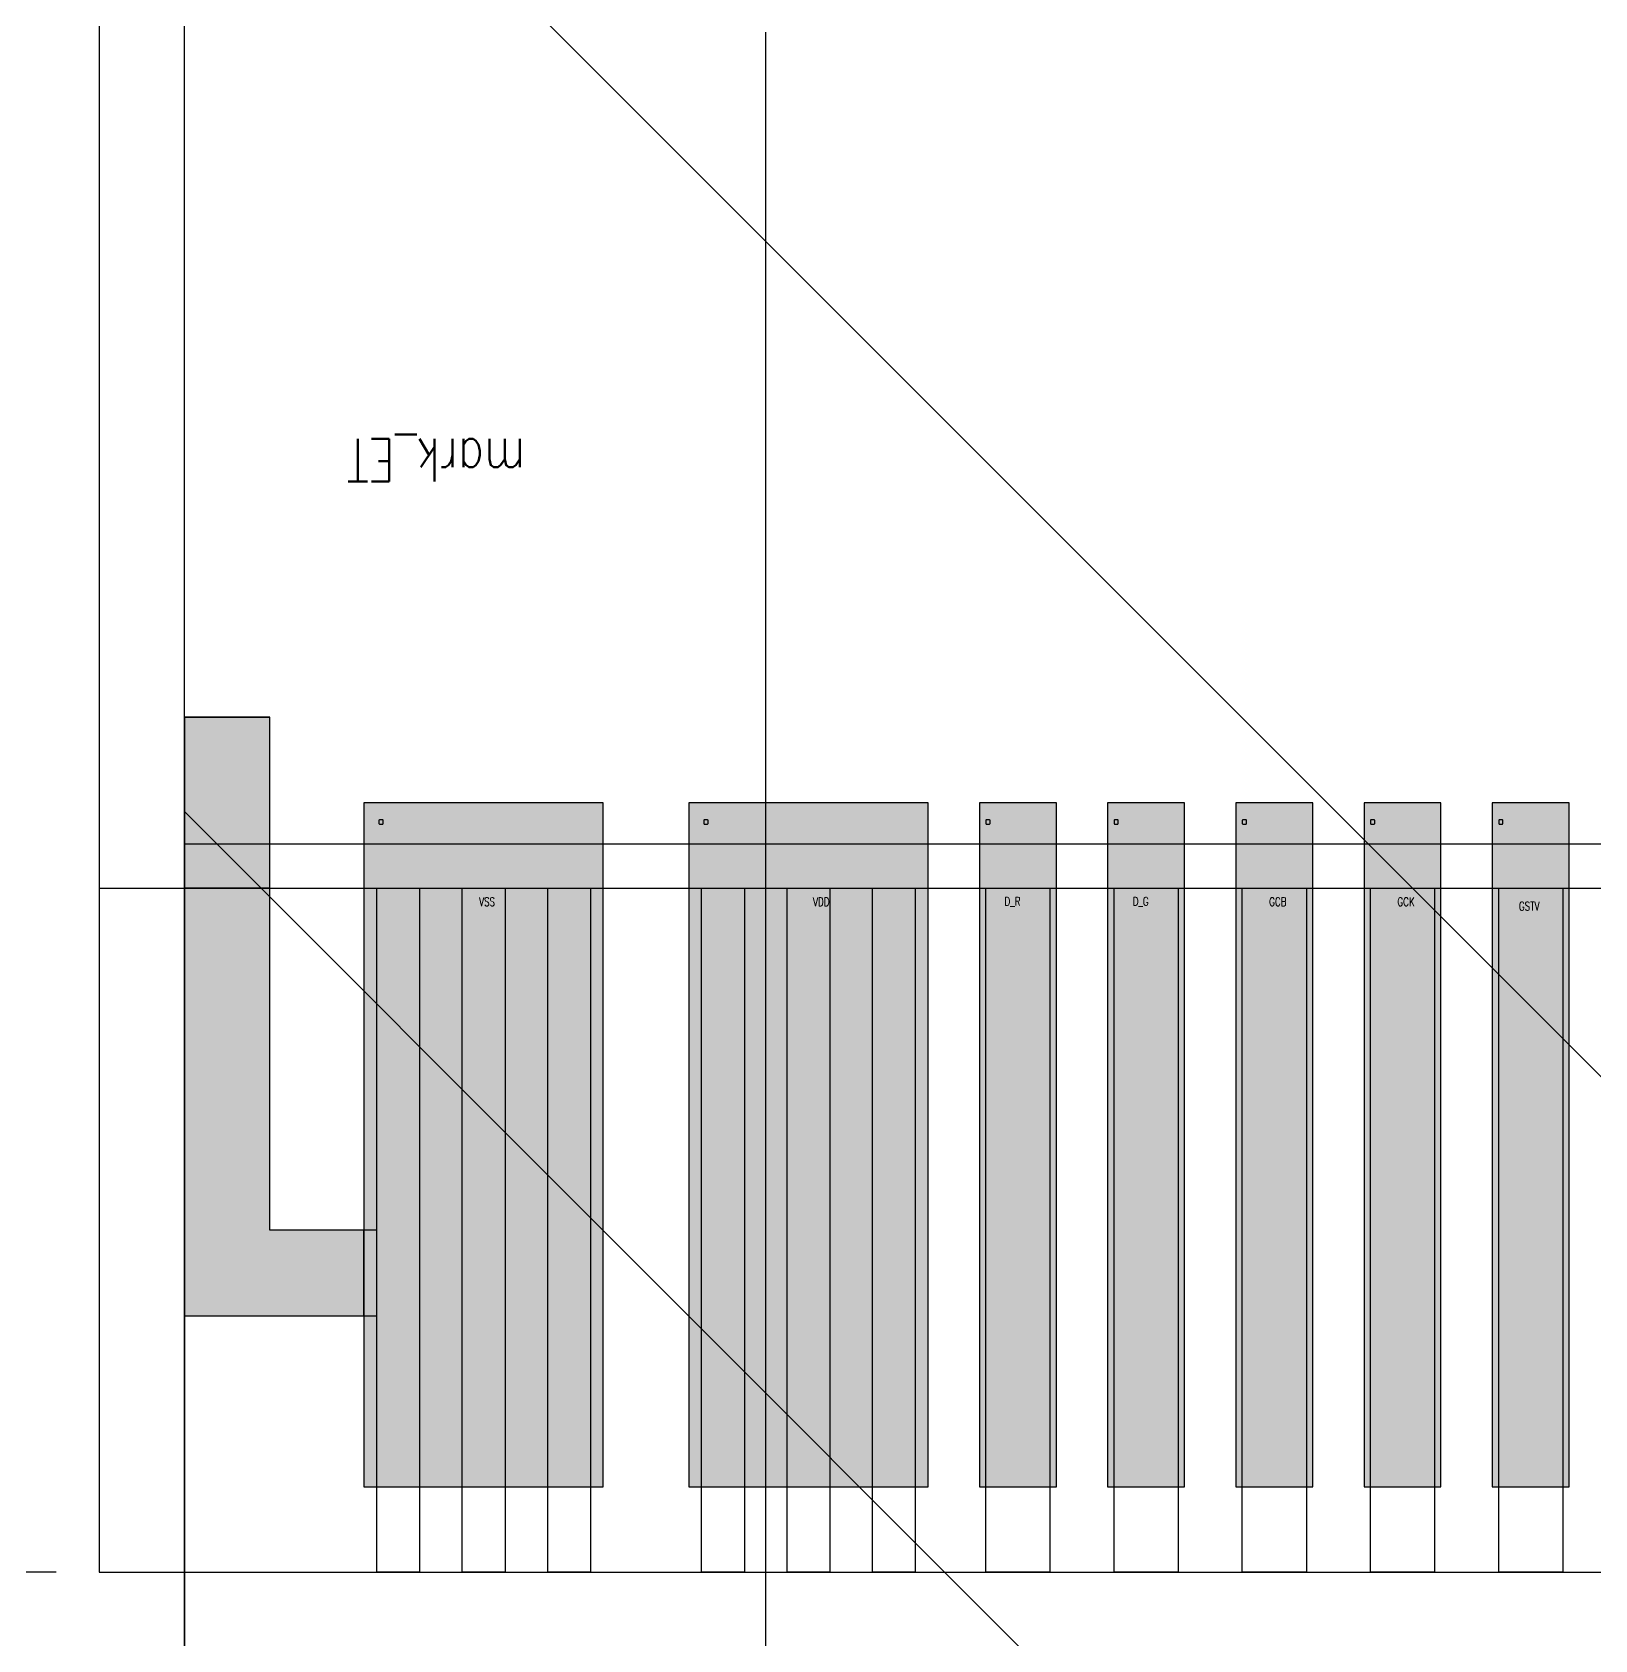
# Model space of a CAD drawing. Header units: millimetres. Extents: x 37 to 234, y -216 to -66.
# Drawn here: x 54.118 to 55.946, y -133.579 to -131.699 of the extents above; entities that cross this region are included whole.
import ezdxf

# ---------------------------------------------------------------- set-up
doc = ezdxf.new("R2010")
doc.units = ezdxf.units.MM
doc.layers.add('dim', color=1, linetype='Continuous', lineweight=9)
for name, color, linetype in [('FPC', 33, 'Continuous'), ('Gate1.drawing', 3, 'Continuous'), ('ILD.drawing', 4, 'Continuous'), ('Laber.drawing', 250, 'Continuous'), ('SD.drawing', 5, 'Continuous'), ('TPFPC', 2, 'Continuous')]:
    doc.layers.add(name, color=color, linetype=linetype)
doc.styles.add('W0$254', font='simplex', dxfattribs={"width": 0.75})
doc.styles.add('ZIF', font='romans.shx', dxfattribs={"width": 0.8, "bigfont": 'gbcbig.shx'})
doc.dimstyles.new('ZIF', dxfattribs={"dimtxt": 1, "dimasz": 0.3, "dimexe": 0.05, "dimexo": 0.05, "dimgap": 0.1, "dimtad": 0, "dimrnd": 0.0005, "dimzin": 9, "dimdsep": 46, "dimtxsty": 'ZIF', "dimcen": 0.5, "dimadec": 0, "dimazin": 0, "dimtfac": 1, "dimtmove": 0, "dimatfit": 0, "dimfxl": 0, "dimtolj": 1, "dimtzin": 1, "dimarcsym": 0})
pattern_1 = [(315, (-378.1987, 4999.7002), (0.67351921, 0.67351921), [])]

# ---------------------------------------------------------------- blocks, each defined once
blk = doc.blocks.new('*D348')
at = {"layer": 'Defpoints', "color": 0}
for p in [(54.1964, -106.1503), (45.0118, -133.5003), (54.1964, -133.5003)]:
    blk.add_point(p, dxfattribs=at)
at = {"layer": 'dim', "color": 0, "lineweight": -2}
for p, q in [((54.1464, -106.1503), (44.9618, -106.1503)), ((45.0118, -106.4503), (45.0118, -114.6493)), ((45.0118, -133.2003), (45.0118, -124.7921)), ((54.1464, -133.5003), (44.9618, -133.5003))]:
    blk.add_line(p, q, dxfattribs=at)
at = {"layer": 'dim', "color": 0}
for points in [[(44.9618, -106.4503), (45.0618, -106.4503), (45.0118, -106.1503)], [(44.9618, -133.2003), (45.0618, -133.2003), (45.0118, -133.5003)]]:
    blk.add_solid(points, dxfattribs=at)
at = {"layer": 'dim', "color": 0, "insert": (45.0118, -119.7207), "char_height": 1, "attachment_point": 5, "rotation": 90, "style": 'ZIF'}
blk.add_mtext('\\A1;27.35%%P0.2(LTPS)', dxfattribs=at)
blk = doc.blocks.new('*D352')
at = {"layer": 'Defpoints', "color": 0}
for p in [(44.9868, -133.5003), (54.1964, -133.5003), (59.1042, -157.3003)]:
    blk.add_point(p, dxfattribs=at)
at = {"layer": 'dim', "color": 0, "lineweight": -2}
for p, q in [((54.1464, -133.5003), (44.9368, -133.5003)), ((44.9868, -133.8003), (44.9868, -143.1669)), ((44.9868, -157.0003), (44.9868, -147.6336)), ((59.0542, -157.3003), (44.9368, -157.3003))]:
    blk.add_line(p, q, dxfattribs=at)
at = {"layer": 'dim', "color": 0}
for points in [[(44.9368, -133.8003), (45.0368, -133.8003), (44.9868, -133.5003)], [(44.9368, -157.0003), (45.0368, -157.0003), (44.9868, -157.3003)]]:
    blk.add_solid(points, dxfattribs=at)
at = {"layer": 'dim', "color": 0, "insert": (44.9868, -145.4003), "char_height": 0.8, "attachment_point": 5, "rotation": 90, "style": 'ZIF'}
blk.add_mtext('\\A1;23.8%%P0.5', dxfattribs=at)
blk = doc.blocks.new('ild_5')
at = {"layer": 'ILD.drawing'}
blk.add_lwpolyline([(2, -2.5), (2.5, -2), (2.5, 2), (2, 2.5), (-2, 2.5), (-2.5, 2), (-2.5, -2), (-2, -2.5), (2, -2.5)], close=True, dxfattribs=at)
blk = doc.blocks.new('pin_ET_VDS')
at = {"linetype": 'Continuous'}
blk.add_hatch(color=3, dxfattribs=at).paths.add_polyline_path([(0, 0), (280, 0), (280, 800), (0, 800)])
at = {"layer": 'Gate1.drawing'}
blk.add_lwpolyline([(0, 0), (280, 0), (280, 800), (0, 800), (0, 0)], close=True, dxfattribs=at)
at = {"layer": 'SD.drawing'}
blk.add_lwpolyline([(0, 0), (280, 0), (280, 800), (0, 800), (0, 0)], close=True, dxfattribs=at)
at = {"row_count": 18, "column_count": 7, "row_spacing": -45, "column_spacing": 40}
blk.add_blockref('ild_5', (20, 777.5), dxfattribs=at)
blk = doc.blocks.new('pin_ET')
at = {"linetype": 'Continuous'}
blk.add_hatch(color=3, dxfattribs=at).paths.add_polyline_path([(0, 0), (90, 0), (90, 800), (0, 800)])
at = {"layer": 'Gate1.drawing'}
blk.add_lwpolyline([(0, 0), (90, 0), (90, 800), (0, 800), (0, 0)], close=True, dxfattribs=at)
at = {"layer": 'SD.drawing'}
blk.add_lwpolyline([(0, 0), (90, 0), (90, 800), (0, 800), (0, 0)], close=True, dxfattribs=at)
at = {"row_count": 18, "column_count": 3, "row_spacing": -45, "column_spacing": 35}
blk.add_blockref('ild_5', (10, 777.5), dxfattribs=at)
blk = doc.blocks.new('mark_fpc')
at = {"linetype": 'Continuous'}
blk.add_hatch(color=20, dxfattribs=at).paths.add_polyline_path([(100, 595), (0, 595), (0, -105), (210, -105), (210, -5), (100, -5)])
at = {"layer": 'SD.drawing'}
blk.add_lwpolyline([(100, 595), (0, 595), (0, -105), (210, -105), (210, -5), (100, -5), (100, 595)], close=True, dxfattribs=at)
blk = doc.blocks.new('*U330')
at = {"color": 30}
blk.add_lwpolyline([(-0.025, 0.4), (0.025, 0.4), (0.025, -0.4), (-0.025, -0.4)], close=True, dxfattribs=at)
blk = doc.blocks.new('*U331')
at = {"color": 0, "linetype": 'ByBlock', "lineweight": -2}
for p in [(0, 0), (0.1, 0), (0.2, 0)]:
    blk.add_blockref('*U330', p, dxfattribs=at)
blk = doc.blocks.new('*U332')
at = {"color": 30}
blk.add_lwpolyline([(-0.025, 0.4), (0.025, 0.4), (0.025, -0.4), (-0.025, -0.4)], close=True, dxfattribs=at)
blk = doc.blocks.new('*U333')
at = {"color": 0, "linetype": 'ByBlock', "lineweight": -2}
for p in [(0, 0), (0.1, 0), (0.2, 0)]:
    blk.add_blockref('*U332', p, dxfattribs=at)
blk = doc.blocks.new('*U340')
at = {"color": 4}
blk.add_lwpolyline([(-0.0375, 0.4), (0.0375, 0.4), (0.0375, -0.4), (-0.0375, -0.4)], close=True, dxfattribs=at)
blk = doc.blocks.new('*U341')
at = {"color": 0, "linetype": 'ByBlock', "lineweight": -2}
for p in [(0, 0), (0.15, 0), (0.3, 0), (0.45, 0), (0.6, 0), (0.75, 0), (0.9, 0), (1.05, 0), (1.2, 0)]:
    blk.add_blockref('*U340', p, dxfattribs=at)
blk = doc.blocks.new('fht7ui')
at = {"color": 1, "linetype": 'Continuous'}
for p, q in [((109.6808, -373.2071), (109.7808, -373.2071)), ((109.7808, -373.407), (109.6808, -373.407)), ((109.7808, -373.407), (109.6808, -373.407))]:
    blk.add_line(p, q, dxfattribs=at)
at = {"color": 1}
for p, q in [((109.5808, -373.407), (122.3808, -373.407)), ((109.6808, -373.907), (109.9058, -373.907))]:
    blk.add_line(p, q, dxfattribs=at)
at = {"layer": 'FPC', "color": 1}
for p, q in [((109.5808, -346.857), (109.5808, -374.207)), ((109.5808, -346.857), (109.5808, -374.207)), ((109.5808, -371.257), (109.5808, -374.207)), ((109.5808, -374.207), (122.3808, -374.207))]:
    blk.add_line(p, q, dxfattribs=at)
at = {"layer": 'SD.drawing', "color": 1}
for p, q in [((109.6808, -373.407), (109.6808, -373.907)), ((109.7808, -373.807), (109.7808, -373.407)), ((109.9058, -373.807), (109.7808, -373.807))]:
    blk.add_line(p, q, dxfattribs=at)
at = {"layer": 'TPFPC'}
blk.add_line((110.3604, -372.4058), (110.3604, -375.1094), dxfattribs=at)
at = {"color": 1, "xscale": 0.0009999999999763531, "yscale": 0.0009999999999763531, "zscale": 0.001}
for name, p in [('mark_fpc', (109.6808, -373.802)), ('pin_ET_VDS', (109.8908, -374.107)), ('pin_ET_VDS', (110.2708, -374.107)), ('pin_ET', (110.6108, -374.107)), ('pin_ET', (110.7608, -374.107)), ('pin_ET', (110.9108, -374.107)), ('pin_ET', (111.0608, -374.107)), ('pin_ET', (111.2108, -374.107))]:
    blk.add_blockref(name, p, dxfattribs=at)
at = {"color": 1}
for name, p in [('*U331', (109.9308, -373.807)), ('*U333', (110.3108, -373.807)), ('*U341', (110.6558, -373.807))]:
    blk.add_blockref(name, p, dxfattribs=at)
at = {"layer": 'Laber.drawing', "color": 1, "insert": (109.9751, -372.9039), "char_height": 0.05, "width": 0.30953, "attachment_point": 5, "rotation": 180, "style": 'W0$254'}
blk.add_mtext('mark_ET', dxfattribs=at)
at = {"layer": 'Laber.drawing', "color": 1, "char_height": 0.01, "attachment_point": 5, "style": 'W0$254'}
for s, insert, width in [('VSS', (110.0348, -373.4228), 0.027625), ('VDD', (110.4258, -373.4228), 0.028575), ('D_R', (110.6495, -373.4228), 0.027625), ('D_G', (110.7995, -373.4228), 0.027625), ('GCB', (110.9599, -373.4228), 0.030005), ('GCK', (111.1099, -373.4228), 0.030005), ('GSTV', (111.254, -373.428), 0.03572)]:
    blk.add_mtext(s, dxfattribs=dict(at, insert=insert, width=width))

msp = doc.modelspace()

# ---------------------------------------------------------------- hatches: boundary and pattern name
h = msp.add_hatch()
h.set_pattern_fill('ANSI31', color=3, scale=0.3, angle=-90, style=0)
h.set_pattern_definition(pattern_1)
h.paths.add_polyline_path([(62.15611, -137.10964), (62.15611, -130.98781), (54.29637, -130.98781), (54.29637, -137.10964)])
h = msp.add_hatch()
h.set_pattern_fill('ANSI31', color=3, scale=0.3, angle=-90, style=0)
h.set_pattern_definition(pattern_1)
h.paths.add_polyline_path([(62.15611, -137.10964), (62.15611, -130.98781), (54.29637, -130.98781), (54.29637, -137.10964)])

# ---------------------------------------------------------------- linework, layer by layer
at = {"color": 3}
msp.add_lwpolyline([(62.15611, -123.39089), (62.15611, -137.10964), (54.29637, -137.10964), (54.29637, -123.39089)], close=True, dxfattribs=at)
msp.add_lwpolyline([(62.15611, -123.39089), (62.15611, -137.10964), (54.29637, -137.10964), (54.29637, -123.39089)], close=True, dxfattribs=at)
at = {"layer": 'FPC'}
for p, q in [((66.89619, -132.64867), (54.29619, -132.64867)), ((54.29619, -132.64867), (54.29619, -154.30027))]:
    msp.add_line(p, q, dxfattribs=at)

# ---------------------------------------------------------------- block references
msp.add_blockref('fht7ui', (-55.38446, 240.70677))

# ---------------------------------------------------------------- dimensions: what is measured, and where the dimension line sits
at = {"layer": 'dim'}
dim = msp.add_linear_dim(base=(45.01178, -133.50027), p1=(54.19639, -106.15027), p2=(54.19637, -133.50027), angle=90, text='<>%%P0.2(LTPS)', dimstyle='ZIF', override={"dimtp": 0.1, "dimtm": 0.1}, dxfattribs=at)
dim.commit()
dim.dimension.update_dxf_attribs({"geometry": '*D348', "text_midpoint": (45.01178, -119.7207), "dimtype": 160})
dim = msp.add_linear_dim(base=(44.98678, -133.50027), p1=(59.10419, -157.30027), p2=(54.19637, -133.50027), angle=90, text='<>%%P0.5', dimstyle='ZIF', override={"dimtxt": 0.8, "dimtp": 0.1, "dimtm": 0.1}, dxfattribs=at)
dim.commit()
dim.dimension.update_dxf_attribs({"geometry": '*D352', "text_midpoint": (44.98678, -145.40027)})

doc.saveas('drawing.dxf')
